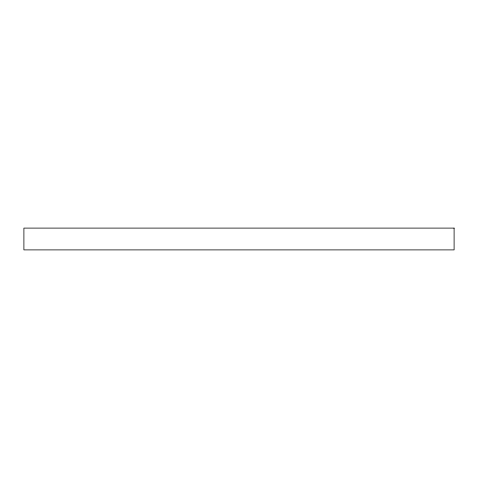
<?xml version="1.0" encoding="UTF-8"?>
<svg xmlns="http://www.w3.org/2000/svg" width="478" height="478" viewBox="0 0 478 478"><rect width="100%" height="100%" fill="white"/><g stroke="black" fill="none" stroke-linecap="round" stroke-linejoin="round"><path stroke-width="0.72" d="M454.1 228.102L23.9 228.102L23.9 249.898L454.1 249.898L454.1 228.102"/></g></svg>
